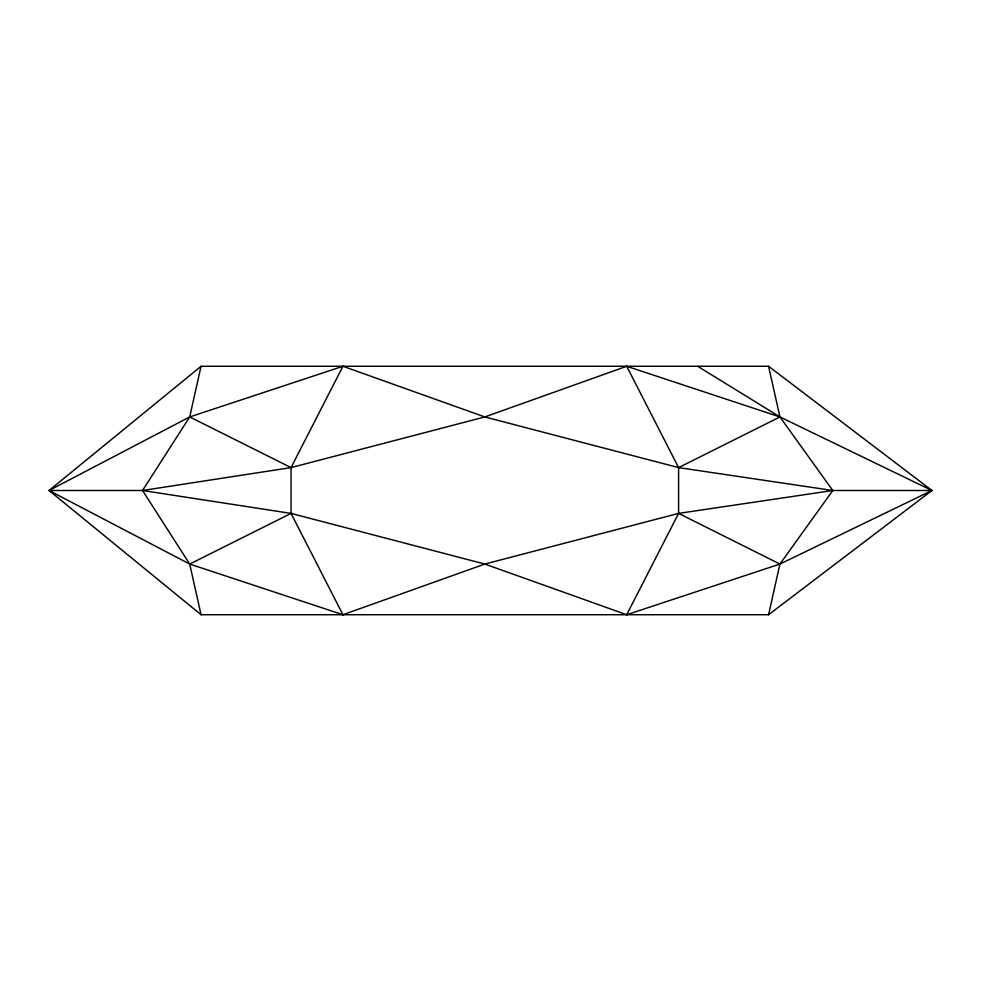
<?xml version="1.0" encoding="UTF-8"?>
<svg xmlns="http://www.w3.org/2000/svg" width="981" height="981" viewBox="0 0 981 981"><rect width="100%" height="100%" fill="white"/><g stroke="black" fill="none" stroke-linecap="round" stroke-linejoin="round"><path stroke-width="1.47" d="M201.068 614.731L189.701 564.063L142.539 490.5L291.038 513.394L484.822 564.063L626.7 614.731L779.932 564.063L931.95 490.5L832.783 490.5L678.594 467.606L484.822 416.937L342.945 366.269L189.701 416.937L49.05 490.5L142.539 490.5L189.701 416.937L201.068 366.269L768.577 366.269L931.95 490.5L768.577 614.731L201.068 614.731L49.05 490.5L201.068 366.269M768.577 614.731L779.932 564.063L832.783 490.5L779.932 416.937L697.638 366.269M832.783 490.5L678.594 513.394L484.822 564.063L342.945 614.731L291.038 513.394L291.038 467.606L342.945 366.269M626.7 614.731L678.594 513.394L678.594 467.606L626.7 366.269L484.822 416.937L291.038 467.606L142.539 490.5M49.05 490.5L189.701 564.063L291.038 513.394M678.594 467.606L779.932 416.937L931.95 490.5M626.7 366.269L779.932 416.937L768.577 366.269M189.701 564.063L342.945 614.731M678.594 513.394L779.932 564.063M189.701 416.937L291.038 467.606"/></g></svg>
